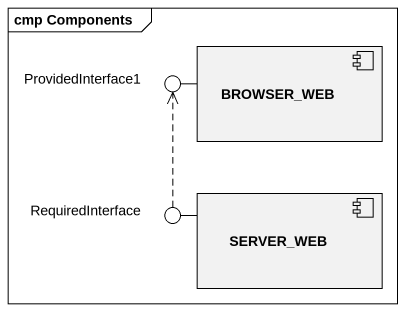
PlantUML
@startuml
mainframe cmp Components
() ProvidedInterface1
component BROWSER_WEB
() RequiredInterface
component SERVER_WEB
BROWSER_WEB -left- ProvidedInterface1
SERVER_WEB -left- RequiredInterface
RequiredInterface .up.> ProvidedInterface1
@enduml
